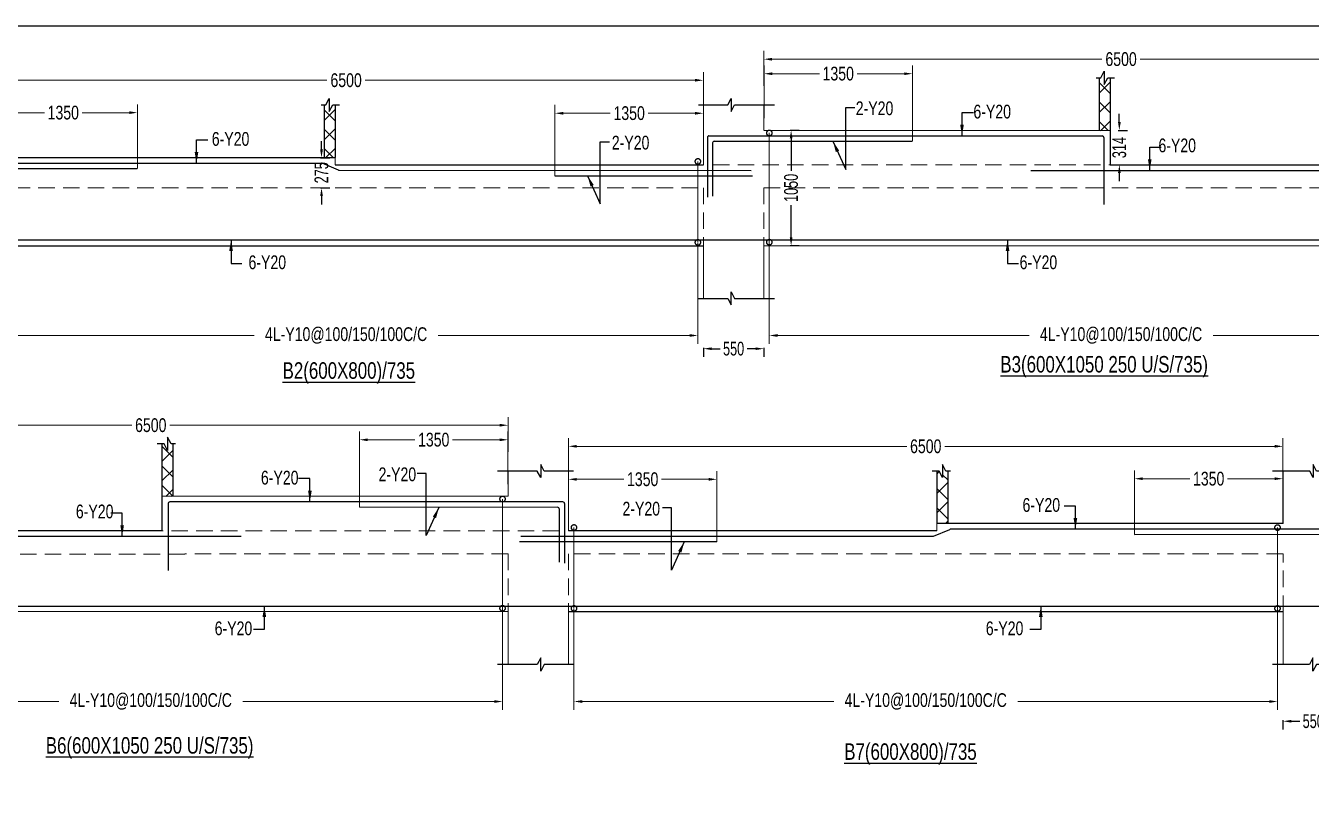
# Model space of a CAD drawing. Header units: millimetres. Extents: x -9667 to 132562, y -132456 to -91255.
# Drawn here: x -3102 to 8593, y -98290 to -91255 of the extents above; entities that cross this region are included whole.
import ezdxf

# ---------------------------------------------------------------- set-up
doc = ezdxf.new("R2010")
doc.units = ezdxf.units.MM
doc.header["$LTSCALE"] = 100
doc.header["$MEASUREMENT"] = 0
doc.linetypes.add('CONTINU', pattern=[0])
doc.linetypes.add('HIDDEN', pattern=[0.375, 0.25, -0.125])
doc.layers.get('Defpoints').update_dxf_attribs({"color": 1, "lineweight": 0})
for name, color, linetype in [('-S-ARROW', 253, 'Continuous'), ('-S-BMNO', 1, 'Continuous'), ('-S-MISC', 8, 'Continuous'), ('-STR-BEAM', 7, 'CONTINU'), ('-STR-REINF', 3, 'Continuous')]:
    doc.layers.add(name, color=color, linetype=linetype)
for name, color, linetype, lineweight in [('-S-STIRRUPS DIM', 6, 'Continuous', 9), ('-S-STIRUP', 11, 'Continuous', 9), ('-S-TEXT', 6, 'Continuous', 0), ('-STR-COLUMN', 5, 'HIDDEN', 13), ('S-COL HATCH', 9, 'Continuous', 0), ('SLAB LINE', 254, 'HIDDEN', 20)]:
    doc.layers.add(name, color=color, linetype=linetype, lineweight=lineweight)
doc.styles.add('BEAM-LS', font='romans.shx', dxfattribs={"width": 0.8})
doc.styles.add('SOBHA', font='swisscl.ttf', dxfattribs={"width": 0.9})
doc.styles.add('sobha.sed', font='swisscl.ttf')
doc.dimstyles.new('S-50', dxfattribs={"dimscale": 50, "dimtxt": 2.5, "dimasz": 2, "dimexe": 0.5, "dimexo": 0.25, "dimgap": 0.25, "dimtad": 0, "dimdec": 0, "dimrnd": 0.0005, "dimzin": 0, "dimdsep": 46, "dimtxsty": 'sobha.sed', "dimblk": 'OBLIQUE', "dimcen": 0.09, "dimclrd": 8, "dimclre": 8, "dimclrt": 6, "dimadec": 0, "dimazin": 0, "dimtfac": 1, "dimtdec": 0, "dimtofl": 0, "dimtmove": 2, "dimatfit": 3, "dimfxl": 0.18, "dimtolj": 1, "dimtzin": 0, "dimlwd": -1, "dimlwe": -1, "dimarcsym": 0})
doc.dimstyles.new('S-DIM50', dxfattribs={"dimscale": 50, "dimtxt": 2.5, "dimasz": 1.5, "dimexe": 1.5, "dimexo": 1, "dimgap": 0.5, "dimtad": 0, "dimdec": 0, "dimzin": 0, "dimdsep": 46, "dimtxsty": 'SOBHA', "dimcen": 0.09, "dimclrd": 256, "dimclre": 256, "dimclrt": 6, "dimadec": 5, "dimazin": 0, "dimtfac": 1, "dimtdec": 0, "dimtofl": 0, "dimtmove": 0, "dimatfit": 3, "dimfxl": 0.18, "dimtolj": 1, "dimtzin": 0, "dimlwd": -1, "dimlwe": -1, "dimarcsym": 0})
doc.dimstyles.new('STIRUP', dxfattribs={"dimscale": 50, "dimtxt": 2.5, "dimasz": 2.2, "dimexe": 0, "dimexo": 0, "dimgap": 0.5, "dimtad": 0, "dimdec": 0, "dimzin": 0, "dimdsep": 46, "dimtxsty": 'BEAM-LS', "dimblk": 'DOTSMALL', "dimcen": 0.09, "dimclrd": 256, "dimclre": 256, "dimclrt": 256, "dimadec": 5, "dimazin": 0, "dimtfac": 1, "dimtdec": 0, "dimtofl": 0, "dimtmove": 0, "dimatfit": 3, "dimldrblk": 'DOTSMALL', "dimfxl": 0, "dimfxlon": 1, "dimtolj": 1, "dimtzin": 0, "dimlwd": -1, "dimlwe": -1, "dimarcsym": 0})

# ---------------------------------------------------------------- blocks, each defined once
blk = doc.blocks.new('*D488')
at = {"layer": '-S-STIRRUPS DIM', "color": 251, "transparency": 16777216}
for p, q in [((3613, -91804), (3613, -91485)), ((3688, -91560), (6689, -91560)), ((10038, -91560), (7037, -91560)), ((10113, -91785), (10113, -91485))]:
    blk.add_line(p, q, dxfattribs=at)
for points in [[(3688, -91548), (3688, -91573), (3613, -91560)], [(10038, -91548), (10038, -91573), (10113, -91560)]]:
    blk.add_solid(points, dxfattribs=at)
at = {"layer": 'Defpoints', "color": 0, "transparency": 16777216}
for p in [(3613, -91560), (3613, -91804, 0), (10113, -91785, 0)]:
    blk.add_point(p, dxfattribs=at)
at = {"layer": '-S-STIRRUPS DIM', "color": 6, "transparency": 16777216, "insert": (6863, -91560), "char_height": 125, "attachment_point": 5, "style": 'sobha.sed'}
blk.add_mtext('\\A1;6500', dxfattribs=at)
blk = doc.blocks.new('*D489')
at = {"layer": '-S-STIRRUPS DIM', "color": 251, "transparency": 16777216}
for p, q in [((-3437, -91977), (-3437, -91677)), ((3063, -92456), (3063, -91677)), ((-3362, -91752), (-361, -91752)), ((2988, -91752), (-13, -91752))]:
    blk.add_line(p, q, dxfattribs=at)
for points in [[(-3362, -91739), (-3362, -91764), (-3437, -91752)], [(2988, -91739), (2988, -91764), (3063, -91752)]]:
    blk.add_solid(points, dxfattribs=at)
at = {"layer": 'Defpoints', "color": 0, "transparency": 16777216}
for p in [(-3437, -91752), (-3437, -91977, 0), (3063, -92456, 0)]:
    blk.add_point(p, dxfattribs=at)
at = {"layer": '-S-STIRRUPS DIM', "color": 6, "transparency": 16777216, "insert": (-187, -91752), "char_height": 125, "attachment_point": 5, "style": 'sobha.sed'}
blk.add_mtext('\\A1;6500', dxfattribs=at)
blk = doc.blocks.new('*D492')
at = {"layer": '-S-STIRRUPS DIM', "color": 251, "transparency": 16777216}
for p, q in [((-3387, -93214), (-3387, -94151)), ((3013, -93234), (3013, -94151)), ((-3312, -94076), (-1024, -94076)), ((2938, -94076), (650, -94076))]:
    blk.add_line(p, q, dxfattribs=at)
for points in [[(-3312, -94063), (-3312, -94088), (-3387, -94076)], [(2938, -94063), (2938, -94088), (3013, -94076)]]:
    blk.add_solid(points, dxfattribs=at)
at = {"layer": 'Defpoints', "color": 0, "transparency": 16777216}
for p in [(-3387, -93214, 0), (3013, -93234, 178587), (-3387, -94076)]:
    blk.add_point(p, dxfattribs=at)
at = {"layer": '-S-STIRRUPS DIM', "color": 6, "transparency": 16777216, "insert": (-187, -94076), "char_height": 125, "attachment_point": 5, "style": 'sobha.sed'}
blk.add_mtext('\\A1;4L-Y10@100/150/100C/C', dxfattribs=at)
blk = doc.blocks.new('*D493')
at = {"layer": '-S-STIRRUPS DIM', "color": 251, "transparency": 16777216}
for p, q in [((3663, -93214), (3663, -94151)), ((10063, -93234), (10063, -94151)), ((3738, -94076), (6026, -94076)), ((9988, -94076), (7700, -94076))]:
    blk.add_line(p, q, dxfattribs=at)
for points in [[(3738, -94063), (3738, -94088), (3663, -94076)], [(9988, -94063), (9988, -94088), (10063, -94076)]]:
    blk.add_solid(points, dxfattribs=at)
at = {"layer": 'Defpoints', "color": 0, "transparency": 16777216}
for p in [(3663, -93214, 0), (10063, -93234, 178587), (3663, -94076)]:
    blk.add_point(p, dxfattribs=at)
at = {"layer": '-S-STIRRUPS DIM', "color": 6, "transparency": 16777216, "insert": (6863, -94076), "char_height": 125, "attachment_point": 5, "style": 'sobha.sed'}
blk.add_mtext('\\A1;4L-Y10@100/150/100C/C', dxfattribs=at)
blk = doc.blocks.new('*D495')
at = {"layer": '-S-STIRRUPS DIM', "color": 251, "transparency": 16777216}
for p, q in [((-3435, -92456), (-3435, -91972)), ((-2085, -92556), (-2085, -91972)), ((-3360, -92047), (-2932, -92047)), ((-2160, -92047), (-2588, -92047))]:
    blk.add_line(p, q, dxfattribs=at)
for points in [[(-3360, -92034), (-3360, -92059), (-3435, -92047)], [(-2160, -92034), (-2160, -92059), (-2085, -92047)]]:
    blk.add_solid(points, dxfattribs=at)
at = {"layer": 'Defpoints', "color": 0, "transparency": 16777216}
for p in [(-3435, -92047), (-3435, -92456), (-2085, -92556, 0)]:
    blk.add_point(p, dxfattribs=at)
at = {"layer": '-S-STIRRUPS DIM', "color": 6, "transparency": 16777216, "insert": (-2760, -92047), "char_height": 125, "attachment_point": 5, "style": 'sobha.sed'}
blk.add_mtext('\\A1;1350', dxfattribs=at)
blk = doc.blocks.new('*D506')
at = {"layer": '-S-STIRRUPS DIM', "color": 251, "transparency": 16777216}
for p, q in [((1713, -92621), (1713, -91977)), ((3063, -92521), (3063, -91977)), ((1788, -92052), (2216, -92052)), ((2988, -92052), (2560, -92052))]:
    blk.add_line(p, q, dxfattribs=at)
for points in [[(1788, -92040), (1788, -92065), (1713, -92052)], [(2988, -92040), (2988, -92065), (3063, -92052)]]:
    blk.add_solid(points, dxfattribs=at)
at = {"layer": 'Defpoints', "color": 0, "transparency": 16777216}
for p in [(3063, -92052), (1713, -92621, 0), (3063, -92521)]:
    blk.add_point(p, dxfattribs=at)
at = {"layer": '-S-STIRRUPS DIM', "color": 6, "transparency": 16777216, "insert": (2388, -92052), "char_height": 125, "attachment_point": 5, "style": 'sobha.sed'}
blk.add_mtext('\\A1;1350', dxfattribs=at)
blk = doc.blocks.new('*D496')
at = {"layer": '-S-STIRRUPS DIM', "color": 251, "transparency": 16777216}
for p, q in [((3615, -92097), (3615, -91617)), ((4965, -92307), (4965, -91617)), ((3690, -91692), (4118, -91692)), ((4890, -91692), (4462, -91692))]:
    blk.add_line(p, q, dxfattribs=at)
for points in [[(3690, -91680), (3690, -91705), (3615, -91692)], [(4890, -91680), (4890, -91705), (4965, -91692)]]:
    blk.add_solid(points, dxfattribs=at)
at = {"layer": 'Defpoints', "color": 0, "transparency": 16777216}
for p in [(3615, -91692), (3615, -92097), (4965, -92307, 0)]:
    blk.add_point(p, dxfattribs=at)
at = {"layer": '-S-STIRRUPS DIM', "color": 6, "transparency": 16777216, "insert": (4290, -91692), "char_height": 125, "attachment_point": 5, "style": 'sobha.sed'}
blk.add_mtext('\\A1;1350', dxfattribs=at)
blk = doc.blocks.new('_DotSmall')
at = {"color": 0, "linetype": 'ByBlock', "const_width": 0.5}
blk.add_lwpolyline([(-0.0625, 0, 1), (0.0625, 0, 1)], format="xyb", close=True, dxfattribs=at)
blk = doc.blocks.new('*D500')
at = {"layer": '-S-STIRUP', "ltscale": 100, "transparency": 16777216}
blk.add_line((3663, -93226), (3663, -92232), dxfattribs=at)
at = {"layer": 'Defpoints', "color": 0, "linetype": 'CONTINU', "ltscale": 100, "transparency": 16777216}
for p in [(3663, -92232), (3663, -92232), (3663, -93226)]:
    blk.add_point(p, dxfattribs=at)
at = {"layer": '-S-STIRUP', "linetype": 'CONTINU', "ltscale": 100, "transparency": 16777216, "xscale": 100, "yscale": 100, "zscale": 100}
for p, rotation in [((3663, -92232), 90), ((3663, -93226), 270)]:
    blk.add_blockref('_DotSmall', p, dxfattribs=dict(at, rotation=rotation))
blk = doc.blocks.new('*D503')
at = {"layer": '-S-STIRUP', "ltscale": 100, "transparency": 16777216}
blk.add_line((3013, -93228), (3013, -92491), dxfattribs=at)
at = {"layer": 'Defpoints', "color": 0, "linetype": 'CONTINU', "ltscale": 100, "transparency": 16777216}
for p in [(3013, -92491), (3013, -92491), (3013, -93228)]:
    blk.add_point(p, dxfattribs=at)
at = {"layer": '-S-STIRUP', "linetype": 'CONTINU', "ltscale": 100, "transparency": 16777216, "xscale": 100, "yscale": 100, "zscale": 100}
for p, rotation in [((3013, -92491), 90), ((3013, -93228), 270)]:
    blk.add_blockref('_DotSmall', p, dxfattribs=dict(at, rotation=rotation))
blk = doc.blocks.new('_Oblique')
at = {"color": 0, "linetype": 'ByBlock', "lineweight": -2}
blk.add_line((-0.5, -0.5), (0.5, 0.5), dxfattribs=at)
blk = doc.blocks.new('*D521')
at = {"layer": '-S-STIRRUPS DIM', "color": 251, "transparency": 16777216}
for p, q in [((-5214, -95118), (-5214, -94818)), ((1286, -95136), (1286, -94818)), ((-5139, -94893), (-2137, -94893)), ((1211, -94893), (-1790, -94893))]:
    blk.add_line(p, q, dxfattribs=at)
for points in [[(-5139, -94880), (-5139, -94905), (-5214, -94893)], [(1211, -94880), (1211, -94905), (1286, -94893)]]:
    blk.add_solid(points, dxfattribs=at)
at = {"layer": 'Defpoints', "color": 0, "transparency": 16777216}
for p in [(1286, -94893), (-5214, -95118, 0), (1286, -95136, 0)]:
    blk.add_point(p, dxfattribs=at)
at = {"layer": '-S-STIRRUPS DIM', "color": 6, "transparency": 16777216, "insert": (-1964, -94893), "char_height": 125, "attachment_point": 5, "style": 'sobha.sed'}
blk.add_mtext('\\A1;6500', dxfattribs=at)
blk = doc.blocks.new('*D522')
at = {"layer": '-S-STIRRUPS DIM', "color": 251, "transparency": 16777216}
for p, q in [((1836, -95789), (1836, -95010)), ((8336, -95310), (8336, -95010)), ((1911, -95085), (4913, -95085)), ((8261, -95085), (5260, -95085))]:
    blk.add_line(p, q, dxfattribs=at)
for points in [[(1911, -95072), (1911, -95097), (1836, -95085)], [(8261, -95072), (8261, -95097), (8336, -95085)]]:
    blk.add_solid(points, dxfattribs=at)
at = {"layer": 'Defpoints', "color": 0, "transparency": 16777216}
for p in [(8336, -95085), (8336, -95310, 0), (1836, -95789, 0)]:
    blk.add_point(p, dxfattribs=at)
at = {"layer": '-S-STIRRUPS DIM', "color": 6, "transparency": 16777216, "insert": (5086, -95085), "char_height": 125, "attachment_point": 5, "style": 'sobha.sed'}
blk.add_mtext('\\A1;6500', dxfattribs=at)
blk = doc.blocks.new('*D525')
at = {"layer": '-S-STIRRUPS DIM', "color": 251, "transparency": 16777216}
for p, q in [((1886, -96567), (1886, -97483)), ((8286, -96547), (8286, -97483)), ((1961, -97408), (4249, -97408)), ((8211, -97408), (5923, -97408))]:
    blk.add_line(p, q, dxfattribs=at)
for points in [[(1961, -97396), (1961, -97421), (1886, -97408)], [(8211, -97396), (8211, -97421), (8286, -97408)]]:
    blk.add_solid(points, dxfattribs=at)
at = {"layer": 'Defpoints', "color": 0, "transparency": 16777216}
for p in [(1886, -96567, 178587), (8286, -96547, 0), (8286, -97408)]:
    blk.add_point(p, dxfattribs=at)
at = {"layer": '-S-STIRRUPS DIM', "color": 6, "transparency": 16777216, "insert": (5086, -97408), "char_height": 125, "attachment_point": 5, "style": 'sobha.sed'}
blk.add_mtext('\\A1;4L-Y10@100/150/100C/C', dxfattribs=at)
blk = doc.blocks.new('*D526')
at = {"layer": '-S-STIRRUPS DIM', "color": 251, "transparency": 16777216}
for p, q in [((-5164, -96567), (-5164, -97483)), ((1236, -96547), (1236, -97483)), ((-5089, -97408), (-2801, -97408)), ((1161, -97408), (-1127, -97408))]:
    blk.add_line(p, q, dxfattribs=at)
for points in [[(-5089, -97396), (-5089, -97421), (-5164, -97408)], [(1161, -97396), (1161, -97421), (1236, -97408)]]:
    blk.add_solid(points, dxfattribs=at)
at = {"layer": 'Defpoints', "color": 0, "transparency": 16777216}
for p in [(-5164, -96567, 178587), (1236, -96547, 0), (1236, -97408)]:
    blk.add_point(p, dxfattribs=at)
at = {"layer": '-S-STIRRUPS DIM', "color": 6, "transparency": 16777216, "insert": (-1964, -97408), "char_height": 125, "attachment_point": 5, "style": 'sobha.sed'}
blk.add_mtext('\\A1;4L-Y10@100/150/100C/C', dxfattribs=at)
blk = doc.blocks.new('*D528')
at = {"layer": '-S-STIRRUPS DIM', "color": 251, "transparency": 16777216}
for p, q in [((6985, -95889), (6985, -95305)), ((8335, -95789), (8335, -95305)), ((7060, -95380), (7488, -95380)), ((8260, -95380), (7832, -95380))]:
    blk.add_line(p, q, dxfattribs=at)
for points in [[(7060, -95367), (7060, -95392), (6985, -95380)], [(8260, -95367), (8260, -95392), (8335, -95380)]]:
    blk.add_solid(points, dxfattribs=at)
at = {"layer": 'Defpoints', "color": 0, "transparency": 16777216}
for p in [(8335, -95380), (6985, -95889, 0), (8335, -95789)]:
    blk.add_point(p, dxfattribs=at)
at = {"layer": '-S-STIRRUPS DIM', "color": 6, "transparency": 16777216, "insert": (7660, -95380), "char_height": 125, "attachment_point": 5, "style": 'sobha.sed'}
blk.add_mtext('\\A1;1350', dxfattribs=at)
blk = doc.blocks.new('*D533')
at = {"layer": '-S-STIRRUPS DIM', "color": 251, "transparency": 16777216}
for p, q in [((1836, -95854), (1836, -95310)), ((3186, -95954), (3186, -95310)), ((1911, -95385), (2339, -95385)), ((3111, -95385), (2683, -95385))]:
    blk.add_line(p, q, dxfattribs=at)
for points in [[(1911, -95373), (1911, -95398), (1836, -95385)], [(3111, -95373), (3111, -95398), (3186, -95385)]]:
    blk.add_solid(points, dxfattribs=at)
at = {"layer": 'Defpoints', "color": 0, "transparency": 16777216}
for p in [(1836, -95385), (1836, -95854), (3186, -95954, 0)]:
    blk.add_point(p, dxfattribs=at)
at = {"layer": '-S-STIRRUPS DIM', "color": 6, "transparency": 16777216, "insert": (2511, -95385), "char_height": 125, "attachment_point": 5, "style": 'sobha.sed'}
blk.add_mtext('\\A1;1350', dxfattribs=at)
blk = doc.blocks.new('*D529')
at = {"layer": '-S-STIRRUPS DIM', "color": 251, "transparency": 16777216}
for p, q in [((-65, -95640), (-65, -94950)), ((1285, -95430), (1285, -94950)), ((10, -95025), (438, -95025)), ((1210, -95025), (782, -95025))]:
    blk.add_line(p, q, dxfattribs=at)
for points in [[(10, -95013), (10, -95038), (-65, -95025)], [(1210, -95013), (1210, -95038), (1285, -95025)]]:
    blk.add_solid(points, dxfattribs=at)
at = {"layer": 'Defpoints', "color": 0, "transparency": 16777216}
for p in [(1285, -95025), (1285, -95430), (-65, -95640, 0)]:
    blk.add_point(p, dxfattribs=at)
at = {"layer": '-S-STIRRUPS DIM', "color": 6, "transparency": 16777216, "insert": (610, -95025), "char_height": 125, "attachment_point": 5, "style": 'sobha.sed'}
blk.add_mtext('\\A1;1350', dxfattribs=at)
blk = doc.blocks.new('*D514')
at = {"layer": '-S-STIRUP', "ltscale": 100, "transparency": 16777216}
blk.add_line((8286, -96561), (8286, -95825), dxfattribs=at)
at = {"layer": 'Defpoints', "color": 0, "linetype": 'CONTINU', "ltscale": 100, "transparency": 16777216}
for p in [(8286, -95825), (8286, -95825), (8286, -96561)]:
    blk.add_point(p, dxfattribs=at)
at = {"layer": '-S-STIRUP', "linetype": 'CONTINU', "ltscale": 100, "transparency": 16777216, "xscale": 100, "yscale": 100, "zscale": 100}
for p, rotation in [((8286, -95825), 90), ((8286, -96561), 270)]:
    blk.add_blockref('_DotSmall', p, dxfattribs=dict(at, rotation=rotation))
blk = doc.blocks.new('*D515')
at = {"layer": '-S-STIRUP', "ltscale": 100, "transparency": 16777216}
blk.add_line((1236, -96559), (1236, -95565), dxfattribs=at)
at = {"layer": 'Defpoints', "color": 0, "linetype": 'CONTINU', "ltscale": 100, "transparency": 16777216}
for p in [(1236, -95565), (1236, -95565), (1236, -96559)]:
    blk.add_point(p, dxfattribs=at)
at = {"layer": '-S-STIRUP', "linetype": 'CONTINU', "ltscale": 100, "transparency": 16777216, "xscale": 100, "yscale": 100, "zscale": 100}
for p, rotation in [((1236, -95565), 90), ((1236, -96559), 270)]:
    blk.add_blockref('_DotSmall', p, dxfattribs=dict(at, rotation=rotation))
blk = doc.blocks.new('*D518')
at = {"layer": '-S-STIRUP', "ltscale": 100, "transparency": 16777216}
blk.add_line((1886, -96561), (1886, -95824), dxfattribs=at)
at = {"layer": 'Defpoints', "color": 0, "linetype": 'CONTINU', "ltscale": 100, "transparency": 16777216}
for p in [(1886, -95824), (1886, -95824), (1886, -96561)]:
    blk.add_point(p, dxfattribs=at)
at = {"layer": '-S-STIRUP', "linetype": 'CONTINU', "ltscale": 100, "transparency": 16777216, "xscale": 100, "yscale": 100, "zscale": 100}
for p, rotation in [((1886, -95824), 90), ((1886, -96561), 270)]:
    blk.add_blockref('_DotSmall', p, dxfattribs=dict(at, rotation=rotation))
blk = doc.blocks.new('*D775')
at = {"transparency": 16777216}
for p, q in [((3063, -94187), (3063, -94271)), ((3138, -94196), (3215, -94196)), ((3538, -94196), (3461, -94196)), ((3613, -94187), (3613, -94271))]:
    blk.add_line(p, q, dxfattribs=at)
for points in [[(3138, -94184), (3138, -94208), (3063, -94196)], [(3538, -94184), (3538, -94208), (3613, -94196)]]:
    blk.add_solid(points, dxfattribs=at)
at = {"layer": 'Defpoints', "color": 0, "transparency": 16777216}
for p in [(3063, -93738), (3613, -93738), (3613, -94196)]:
    blk.add_point(p, dxfattribs=at)
at = {"color": 6, "transparency": 16777216, "insert": (3338, -94196), "char_height": 125, "attachment_point": 5, "style": 'SOBHA'}
blk.add_mtext('\\A1;550', dxfattribs=at)
blk = doc.blocks.new('*D776')
at = {"transparency": 16777216}
for p, q in [((3852, -92207), (3936, -92207)), ((3861, -92282), (3861, -92575)), ((3861, -93182), (3861, -92889)), ((3852, -93257), (3936, -93257))]:
    blk.add_line(p, q, dxfattribs=at)
for points in [[(3849, -92282), (3874, -92282), (3861, -92207)], [(3849, -93182), (3874, -93182), (3861, -93257)]]:
    blk.add_solid(points, dxfattribs=at)
at = {"layer": 'Defpoints', "color": 0, "transparency": 16777216}
for p in [(3613, -92207), (3613, -93257), (3861, -93257)]:
    blk.add_point(p, dxfattribs=at)
at = {"color": 6, "transparency": 16777216, "insert": (3861, -92732), "char_height": 125, "attachment_point": 5, "rotation": 90, "style": 'SOBHA'}
blk.add_mtext('\\A1;1050', dxfattribs=at)
blk = doc.blocks.new('*D778')
at = {"transparency": 16777216}
for p, q in [((6847, -92133), (6847, -92058)), ((6838, -92208), (6922, -92208)), ((6838, -92522), (6922, -92522)), ((6847, -92597), (6847, -92672))]:
    blk.add_line(p, q, dxfattribs=at)
for points in [[(6835, -92133), (6860, -92133), (6847, -92208)], [(6835, -92597), (6860, -92597), (6847, -92522)]]:
    blk.add_solid(points, dxfattribs=at)
at = {"layer": 'Defpoints', "color": 0, "transparency": 16777216}
for p in [(6763, -92208), (6847, -92208), (6763, -92522)]:
    blk.add_point(p, dxfattribs=at)
at = {"color": 6, "transparency": 16777216, "insert": (6847, -92365), "char_height": 125, "attachment_point": 5, "rotation": 90, "style": 'SOBHA'}
blk.add_mtext('\\A1;314', dxfattribs=at)
blk = doc.blocks.new('*D780')
at = {"transparency": 16777216}
for p, q in [((-411, -92382), (-411, -92307)), ((-420, -92457), (-336, -92457)), ((-420, -92732), (-336, -92732)), ((-411, -92807), (-411, -92882))]:
    blk.add_line(p, q, dxfattribs=at)
for points in [[(-423, -92382), (-398, -92382), (-411, -92457)], [(-423, -92807), (-398, -92807), (-411, -92732)]]:
    blk.add_solid(points, dxfattribs=at)
at = {"layer": 'Defpoints', "color": 0, "transparency": 16777216}
for p in [(-3987, -92457), (-411, -92457), (-3987, -92732)]:
    blk.add_point(p, dxfattribs=at)
at = {"color": 6, "transparency": 16777216, "insert": (-411, -92594), "char_height": 125, "attachment_point": 5, "rotation": 90, "style": 'SOBHA'}
blk.add_mtext('\\A1;275', dxfattribs=at)
blk = doc.blocks.new('*D786')
at = {"transparency": 16777216}
for p, q in [((8336, -97579), (8336, -97663)), ((8411, -97588), (8488, -97588)), ((8811, -97588), (8735, -97588)), ((8886, -97579), (8886, -97663))]:
    blk.add_line(p, q, dxfattribs=at)
for points in [[(8411, -97576), (8411, -97600), (8336, -97588)], [(8811, -97576), (8811, -97600), (8886, -97588)]]:
    blk.add_solid(points, dxfattribs=at)
at = {"layer": 'Defpoints', "color": 0, "transparency": 16777216}
for p in [(8336, -97071), (8886, -97071), (8886, -97588)]:
    blk.add_point(p, dxfattribs=at)
at = {"color": 6, "transparency": 16777216, "insert": (8611, -97588), "char_height": 125, "attachment_point": 5, "style": 'SOBHA'}
blk.add_mtext('\\A1;550', dxfattribs=at)

msp = doc.modelspace()

# ---------------------------------------------------------------- hatches: boundary and pattern name
at = {"layer": 'S-COL HATCH'}
h = msp.add_hatch(dxfattribs=at)
h.set_pattern_fill('ANSI37', color=252, scale=1000)
h.set_pattern_definition([(45, (289466.01, 47036.67), (-88.38835, 88.38835), []), (135, (289466.01, 47036.67), (-88.38835, -88.38835), [])])
h.paths.add_polyline_path([(6763, -91728.8), (6741.9, -91728.8), (6710, -91789), (6710, -91668.9), (6679.1, -91728.5), (6663, -91728.5), (6663, -92208), (6763, -92208)])
h = msp.add_hatch(dxfattribs=at)
h.set_pattern_fill('ANSI37', color=252, scale=1000)
h.set_pattern_definition([(45, (282416.02, 46788.47), (-88.38835, 88.38835), []), (135, (282416.02, 46788.47), (-88.38835, -88.38835), [])])
h.paths.add_polyline_path([(-287, -91977), (-308.1, -91977), (-340, -92037.2), (-340, -91917.1), (-370.9, -91976.7), (-387, -91976.7), (-387, -92456.2), (-287, -92456.2)])
h = msp.add_hatch(dxfattribs=at)
h.set_pattern_fill('ANSI37', color=252, scale=1000)
h.set_pattern_definition([(45, (261691.35, 43703.85), (-88.38835, 88.38835), []), (135, (261691.35, 43703.85), (-88.38835, -88.38835), [])])
h.paths.add_polyline_path([(-1863.7, -95061.6), (-1842.6, -95061.6), (-1810.7, -95121.8), (-1810.7, -95001.7), (-1779.8, -95061.3), (-1763.7, -95061.3), (-1763.7, -95540.8), (-1863.7, -95540.8)])
h = msp.add_hatch(dxfattribs=at)
h.set_pattern_fill('ANSI37', color=252, scale=1000)
h.set_pattern_definition([(45, (254641.35, 43455.65), (-88.38835, 88.38835), []), (135, (254641.35, 43455.65), (-88.38835, -88.38835), [])])
h.paths.add_polyline_path([(5186.3, -95309.8), (5207.4, -95309.8), (5239.3, -95370), (5239.3, -95249.9), (5270.2, -95309.5), (5286.3, -95309.5), (5286.3, -95789), (5186.3, -95789)])

# ---------------------------------------------------------------- linework, layer by layer
at = {"layer": '-S-ARROW'}
msp.add_lwpolyline([(-9667.5, -91255), (25043.3, -91255), (25043.3, -118687.9), (-9667.5, -118687.9)], close=True, dxfattribs=at)
at = {"layer": '-S-MISC', "linetype": 'ByBlock', "ltscale": 1000}
for points in [[(6637.2, -91728.5), (6679.1, -91728.5), (6710, -91668.9), (6710, -91789), (6741.9, -91728.8), (6804.2, -91728.8)], [(-412.8, -91976.7), (-370.9, -91976.7), (-340, -91917.1), (-340, -92037.2), (-308.1, -91977), (-245.8, -91977)], [(-1737.8, -95061.3), (-1779.8, -95061.3), (-1810.7, -95001.7), (-1810.7, -95121.8), (-1842.6, -95061.6), (-1904.8, -95061.6)], [(5312.2, -95309.5), (5270.2, -95309.5), (5239.3, -95249.9), (5239.3, -95370), (5207.4, -95309.8), (5145.2, -95309.8)], [(8931.2, -95309.5), (8641.4, -95309.5), (8610.5, -95249.9), (8610.5, -95370), (8578.6, -95309.8), (8240.5, -95309.8)], [(8931.2, -97071), (8639.4, -97071), (8608.5, -97130.6), (8608.5, -97010.4), (8576.6, -97070.7), (8240.5, -97070.7)]]:
    msp.add_lwpolyline(points, dxfattribs=at)
at = {"layer": '-S-MISC', "linetype": 'ByBlock', "ltscale": 1000, "elevation": 0}
for points in [[(3018.2, -91976.7), (3285, -91976.7), (3315.8, -91917), (3315.8, -92037.2), (3347.7, -91977), (3708.8, -91977)], [(3018.2, -93738.1), (3285, -93738.1), (3315.8, -93797.8), (3315.8, -93677.6), (3347.7, -93737.9), (3708.8, -93737.9)], [(1881.2, -95309.5), (1614.4, -95309.5), (1583.5, -95249.9), (1583.5, -95370), (1551.6, -95309.8), (1190.5, -95309.8)], [(1881.2, -97071), (1614.4, -97071), (1583.5, -97130.6), (1583.5, -97010.4), (1551.6, -97070.7), (1190.5, -97070.7)]]:
    msp.add_lwpolyline(points, dxfattribs=at)
at = {"layer": '-STR-BEAM'}
for p, q in [((3613.1, -92207.2), (6678.7, -92208)), ((3613.3, -92207.2), (6763, -92208)), ((6763, -92208), (6763, -92521.9)), ((-3437, -92456.1), (-287, -92456.1)), ((-287, -92521.1), (3063, -92521.1)), ((6763, -92521.9), (10113, -92522.8)), ((-3437, -93258.8), (3063, -93258.8)), ((3613, -93257.2), (10113, -93258.8)), ((1286.1, -95540), (-1863.7, -95540.8)), ((-1863.7, -95540.8), (-1863.7, -95854.7)), ((1286.3, -95540), (-1779.3, -95540.8)), ((-1863.7, -95854.7), (-5213.6, -95855.6)), ((5186.3, -95853.9), (1836.3, -95853.9)), ((8336.3, -95788.9), (5186.3, -95788.9)), ((1286.3, -96590), (-5213.7, -96591.6)), ((8336.3, -96591.6), (1836.3, -96591.6))]:
    msp.add_line(p, q, dxfattribs=at)
at = {"layer": '-STR-COLUMN', "linetype": 'Continuous', "ltscale": 10}
for p, q in [((3063, -91977), (3063, -92456.1)), ((3613.3, -92207.2), (3613.3, -91977)), ((3063, -93737.9), (3063, -93258.8)), ((3613, -93737.9), (3613, -93258.8)), ((1286.1, -95540), (1286.1, -95309.8)), ((1836.3, -95309.8), (1836.3, -95788.9)), ((8336.3, -95309.8), (8336.3, -95788.9)), ((1286.3, -97070.7), (1286.3, -96591.6)), ((1836.3, -97070.7), (1836.3, -96591.6)), ((8336.3, -97070.7), (8336.3, -96591.6))]:
    msp.add_line(p, q, dxfattribs=at)
at = {"layer": '-STR-REINF'}
for p, q in [((3099.2, -92273.2, 0), (3099.2, -92816.2, 0)), ((6706.1, -92273.5, 0), (6706.1, -92883.2, 0)), ((3147.1, -92322.5, 0), (3147.1, -92806.2, 0)), ((-256.6, -92570.5, 0), (-405.1, -92507.9, 0)), ((-1806.8, -95606.3, 0), (-1806.8, -96216, 0)), ((1752.3, -95655.3, 0), (1752.3, -96139, 0)), ((1800.2, -95606, 0), (1800.2, -96149, 0)), ((5156, -95903.4, 0), (5304.5, -95840.7, 0))]:
    msp.add_line(p, q, dxfattribs=at)
at = {"layer": '-STR-REINF', "ltscale": 10}
for p, q in [((3114.2, -92258.2, 0), (6691.1, -92258.5, 0)), ((3162.1, -92307.5, 0), (4963.1, -92307.6, 0)), ((-9272, -92505.8, 0), (-411, -92506.7, 0)), ((-5337, -92556.2, 0), (-2087, -92556.5, 0)), ((-250.8, -92571.7, 0), (3498.1, -92572, 0)), ((1713, -92621.2, 0), (3509.9, -92621.3, 0)), ((6041.8, -92572.4, 0), (10159.1, -92572.8, 0)), ((3456.2, -93207.1, 0), (-9222, -93205.8, 0)), ((13998, -93208.1), (3456.2, -93207.1, 0)), ((1785.2, -95591, 0), (-1791.8, -95591.3, 0)), ((1737.2, -95640.3, 0), (-63.7, -95640.5, 0)), ((14171.3, -95838.6, 0), (5310.3, -95839.5, 0)), ((10236.3, -95889, 0), (6986.3, -95889.3, 0)), ((-1142.5, -95905.2, 0), (-5259.8, -95905.6, 0)), ((3186.3, -95954, 0), (1389.5, -95954.2, 0)), ((5150.1, -95904.5, 0), (1401.2, -95904.9, 0)), ((-9098.7, -96541), (1443.2, -96539.9, 0)), ((1443.2, -96539.9, 0), (14121.3, -96538.6, 0))]:
    msp.add_line(p, q, dxfattribs=at)
for centre, start, end in [((3114.2, -92273.2, 0), 89.99437, 180), ((1785.2, -95606, 0), 0, 90.00563)]:
    msp.add_arc(centre, 15, start, end, dxfattribs=at)
at = {"layer": '-STR-REINF'}
for centre, start, end in [((6691.1, -92273.5, 0), 0, 89.99421), ((3162.1, -92322.5, 0), 89.99456, 180), ((-1791.8, -95606.3, 0), 90.00579, 180), ((1737.3, -95655.3, 0), 0, 90.00544)]:
    msp.add_arc(centre, 15, start, end, dxfattribs=at)
at = {"layer": '-STR-REINF', "ltscale": 10, "extrusion": (2.95954e-11, -1.53073e-09, 1)}
msp.add_arc((-411, -92521.7, 0), 15, 67.12133, 89.9943, dxfattribs=at)
at = {"layer": '-STR-REINF', "extrusion": (2.07233e-09, 4.98396e-09, 1)}
msp.add_arc((-250.8, -92556.7, 0), 15, 247.12133, 269.9943, dxfattribs=at)
at = {"layer": '-STR-REINF', "ltscale": 10, "extrusion": (-2.95954e-11, -1.53073e-09, 1)}
msp.add_arc((5310.3, -95854.5, 0), 15, 90.0057, 112.87867, dxfattribs=at)
at = {"layer": '-STR-REINF', "extrusion": (-2.07233e-09, 4.98396e-09, 1)}
msp.add_arc((5150.1, -95889.5, 0), 15, 270.0057, 292.87867, dxfattribs=at)
at = {"color": 5}
for p, q in [((6663, -91728.5), (6663, -92208)), ((6763, -91728.8), (6763, -92208)), ((-387, -91976.7), (-387, -92456.2)), ((-287, -91977), (-287, -92456.2)), ((-1863.7, -95061.6), (-1863.7, -95540.8)), ((-1763.7, -95061.3), (-1763.7, -95540.8)), ((5186.3, -95309.8), (5186.3, -95789)), ((5286.3, -95309.5), (5286.3, -95789))]:
    msp.add_line(p, q, dxfattribs=at)
at = {"layer": 'SLAB LINE', "color": 8, "linetype": 'HIDDEN', "ltscale": 6}
for p, q in [((-287, -92456.1), (-287, -92521.1)), ((3063, -92521.1), (3063, -92456.1)), ((3150.2, -92520.9), (6763, -92521.9)), ((-3437, -92731.1), (3063, -92731.1)), ((3063, -92731.1), (3063, -93258.8)), ((3612.9, -92731), (6553, -92731.9)), ((3613.2, -92731), (3613, -93257.2)), ((6553, -92732.8), (10112.9, -92732.8)), ((1749.1, -95853.8), (-1863.7, -95854.7)), ((1836.3, -95853.9), (1836.3, -95788.9)), ((5186.3, -95788.9), (5186.3, -95853.9)), ((-1653.7, -96065.6), (-5213.6, -96065.6)), ((1286.4, -96063.9), (-1653.7, -96064.7)), ((1286.1, -96063.9), (1286.3, -96590)), ((8336.3, -96063.9), (1836.3, -96063.9)), ((1836.3, -96063.9), (1836.3, -96591.6)), ((8336.3, -96591.6), (8336.3, -96063.9))]:
    msp.add_line(p, q, dxfattribs=at)

# ---------------------------------------------------------------- texts
at = {"layer": '-S-BMNO', "color": 4, "linetype": 'Continuous', "style": 'sobha.sed'}
for s, p in [('%%UB3(600X1050 250 U/S/735)', (5764.6, -94412.8, 0)), ('%%UB2(600X800)/735', (-764.9, -94469.5, 0)), ('%%UB6(600X1050 250 U/S/735)', (-2919.1, -97882.6, 0)), ('%%UB7(600X800)/735', (4344.4, -97939.3, 0))]:
    msp.add_text(s, height=150, dxfattribs=at).set_placement(p)
at = {"layer": '-S-TEXT', "color": 6, "char_height": 125, "style": 'sobha.sed'}
for s, insert, attachment_point in [('\\A1;2-Y20', (4791.1, -92071.2), 9), ('\\A1;6-Y20', (5519.6, -91974.7, 0), 1), ('\\A1;6-Y20', (-1408.9, -92223.5, 0), 1), ('\\A1;2-Y20', (2572.1, -92384.2), 9), ('\\A1;6-Y20', (7202.8, -92282.7, 0), 1), ('\\A1;6-Y20', (-1074.9, -93346.6, 0), 1), ('\\A1;6-Y20', (5940.1, -93346.6, 0), 1), ('\\A1;6-Y20', (-620.2, -95307.5, 0), 3), ('\\A1;2-Y20', (108.2, -95404), 7), ('\\A1;6-Y20', (-2303.5, -95615.5, 0), 3), ('\\A1;2-Y20', (2327.2, -95717), 7), ('\\A1;6-Y20', (6308.2, -95556.4, 0), 3), ('\\A1;6-Y20', (-1040.8, -96679.4, 0), 3), ('\\A1;6-Y20', (5974.2, -96679.4, 0), 3)]:
    msp.add_mtext(s, dxfattribs=dict(at, insert=insert, attachment_point=attachment_point))

# ---------------------------------------------------------------- dimensions: what is measured, and where the dimension line sits
at = {"layer": '-S-STIRRUPS DIM'}
for base, p1, p2, picture, middle in [((3613.1, -91560.1, 0), (10113.1, -91785.1), (3613.1, -91803.6), '*D488', (6863.1, -91560.1, 0)), ((-3437, -91752, 0), (3063, -92456.1), (-3437, -91977), '*D489', (-187, -91752, 0)), ((3614.7, -91692.2), (4964.7, -92307.3, 0), (3614.7, -92097.2), '*D496', (4289.7, -91692.2)), ((-3435.3, -92047), (-2085.3, -92556.2, 0), (-3435.3, -92456.1), '*D495', (-2760.3, -92047)), ((1836.3, -95385), (3186.3, -95954, 0), (1836.3, -95853.9), '*D533', (2511.3, -95385))]:
    dim = msp.add_linear_dim(base=base, p1=p1, p2=p2, angle=180, dimstyle='S-DIM50', override={"dimscale": 1, "dimtxt": 125, "dimasz": 75, "dimexe": 75, "dimexo": 0, "dimgap": 25, "dimrnd": 5, "dimtxsty": 'sobha.sed', "dimsah": 1, "dimcen": 4.5, "dimclrd": 251, "dimclre": 251, "dimfxl": 75}, dxfattribs=at)
    dim.commit()
    dim.dimension.update_dxf_attribs({"geometry": picture, "text_midpoint": middle})
for base, p1, p2, picture, middle in [((3063, -92052.2), (1713, -92621.2, 0), (3063, -92521.1), '*D506', (2388, -92052.2)), ((1286.3, -94892.9, 0), (-5213.7, -95117.9), (1286.3, -95136.5), '*D521', (-1963.7, -94892.9, 0)), ((1284.6, -95025), (-65.4, -95640.1, 0), (1284.6, -95430), '*D529', (609.6, -95025)), ((8336.3, -95084.8, 0), (1836.3, -95788.9), (8336.3, -95309.8), '*D522', (5086.3, -95084.8, 0)), ((8334.7, -95379.8), (6984.7, -95889, 0), (8334.7, -95788.9), '*D528', (7659.7, -95379.8))]:
    dim = msp.add_linear_dim(base=base, p1=p1, p2=p2, dimstyle='S-DIM50', override={"dimscale": 1, "dimtxt": 125, "dimasz": 75, "dimexe": 75, "dimexo": 0, "dimgap": 25, "dimrnd": 5, "dimtxsty": 'sobha.sed', "dimsah": 1, "dimcen": 4.5, "dimclrd": 251, "dimclre": 251, "dimfxl": 75}, dxfattribs=at)
    dim.commit()
    dim.dimension.update_dxf_attribs({"geometry": picture, "text_midpoint": middle})
for base, p1, p2, picture, middle in [((-3387, -94075.5, 0), (3013.2, -93234.1, 178586.6), (-3387, -93214.1), '*D492', (-186.9, -94075.5, 0)), ((3663, -94075.5, 0), (10063.2, -93234.1, 178586.6), (3663, -93214.1), '*D493', (6863.1, -94075.5, 0))]:
    dim = msp.add_linear_dim(base=base, p1=p1, p2=p2, angle=180, text='4L-Y10@100/150/100C/C', dimstyle='S-DIM50', override={"dimscale": 1, "dimtxt": 125, "dimasz": 75, "dimexe": 75, "dimexo": 0, "dimgap": 25, "dimtxsty": 'sobha.sed', "dimsah": 1, "dimcen": 4.5, "dimclrd": 251, "dimclre": 251, "dimfxl": 75}, dxfattribs=at)
    dim.commit()
    dim.dimension.update_dxf_attribs({"geometry": picture, "text_midpoint": middle})
for base, p1, p2, picture, middle in [((1236.3, -97408.3, 0), (-5163.8, -96566.9, 178586.6), (1236.3, -96546.9), '*D526', (-1963.7, -97408.3, 0)), ((8286.3, -97408.3, 0), (1886.2, -96566.9, 178586.6), (8286.3, -96546.9), '*D525', (5086.3, -97408.3, 0))]:
    dim = msp.add_linear_dim(base=base, p1=p1, p2=p2, text='4L-Y10@100/150/100C/C', dimstyle='S-DIM50', override={"dimscale": 1, "dimtxt": 125, "dimasz": 75, "dimexe": 75, "dimexo": 0, "dimgap": 25, "dimtxsty": 'sobha.sed', "dimsah": 1, "dimcen": 4.5, "dimclrd": 251, "dimclre": 251, "dimfxl": 75}, dxfattribs=at)
    dim.commit()
    dim.dimension.update_dxf_attribs({"geometry": picture, "text_midpoint": middle})
at = {"layer": '-S-STIRUP', "linetype": 'CONTINU', "ltscale": 100}
for base, p1, p2, picture, middle in [((3663, -92232.1), (3663, -93225.8), (3663, -92232.1), '*D500', (3663, -92728.9)), ((3013.2, -92491.1, 178586.6), (3013.2, -93227.9, 178586.6), (3013.2, -92491.1, 178586.6), '*D503', (3013.2, -92859.5, 178586.6)), ((1236.3, -95564.9), (1236.3, -96558.6), (1236.3, -95564.9), '*D515', (1236.3, -96061.7)), ((1886.2, -95824, 178586.6), (1886.2, -96560.7, 178586.6), (1886.2, -95824, 178586.6), '*D518', (1886.2, -96192.3, 178586.6)), ((8286.3, -95824.6), (8286.3, -96561.3), (8286.3, -95824.6), '*D514', (8286.3, -96193))]:
    dim = msp.add_linear_dim(base=base, p1=p1, p2=p2, angle=90, text=' ', dimstyle='STIRUP', override={"dimasz": 2}, dxfattribs=at)
    dim.commit()
    dim.dimension.update_dxf_attribs({"geometry": picture, "text_midpoint": middle})
at = {"color": 1}
for base, p1, p2, picture, middle in [((6847, -92208), (6763, -92521.9), (6763, -92208), '*D778', (6847, -92365)), ((3861, -93257.2), (3613.1, -92207.2), (3613, -93257.2), '*D776', (3861, -92732.2)), ((-411, -92456.5), (-3987, -92731.5), (-3987, -92456.5), '*D780', (-411, -92594))]:
    dim = msp.add_linear_dim(base=base, p1=p1, p2=p2, angle=90, dimstyle='S-DIM50', override={"dimfxlon": 1, "dimarcsym": 2}, dxfattribs=at)
    dim.commit()
    dim.dimension.update_dxf_attribs({"geometry": picture, "text_midpoint": middle})
for base, p1, p2, picture, middle in [((3613, -94196), (3063, -93737.9), (3613, -93737.9), '*D775', (3338, -94196)), ((8886.3, -97588), (8336.3, -97070.7), (8886.3, -97070.7), '*D786', (8611.3, -97588))]:
    dim = msp.add_linear_dim(base=base, p1=p1, p2=p2, dimstyle='S-DIM50', override={"dimfxlon": 1, "dimarcsym": 2}, dxfattribs=at)
    dim.commit()
    dim.dimension.update_dxf_attribs({"geometry": picture, "text_midpoint": middle})

# ---------------------------------------------------------------- leaders
at = {"layer": '-S-MISC'}
for points in [[(4242.1, -92307.6, 0), (4357.6, -92564.6, 0), (4357.6, -91999.7, 0), (4441, -91999.7, 0)], [(5415.9, -92257.1, 0), (5415.9, -92046.5, 0), (5519.3, -92046.5, 0)], [(-1548.2, -92505.9, 0), (-1548.2, -92295.4, 0), (-1444.8, -92295.4, 0)], [(2010.1, -92621.2, 0), (2125.6, -92878.2, 0), (2125.6, -92313.3, 0), (2209, -92313.3, 0)], [(7123.9, -92571.2, 0), (7123.9, -92360.6, 0), (7227.3, -92360.6, 0)], [(-1233.7, -93205.9, 0), (-1233.7, -93420.9, 0), (-1134.6, -93420.9, 0)], [(5830.3, -93205.9, 0), (5830.3, -93420.9, 0), (5929.4, -93420.9, 0)], [(-516.5, -95589.9, 0), (-516.5, -95379.3, 0), (-620, -95379.3, 0)], [(657.3, -95640.5, 0), (541.8, -95897.4, 0), (541.8, -95332.5, 0), (458.4, -95332.5, 0)], [(2889.3, -95954.1, 0), (2773.8, -96211, 0), (2773.8, -95646.1, 0), (2690.4, -95646.1, 0)], [(6447.5, -95838.8, 0), (6447.5, -95628.2, 0), (6344.1, -95628.2, 0)], [(-2224.5, -95904, 0), (-2224.5, -95693.4, 0), (-2328, -95693.4, 0)], [(-931, -96538.8, 0), (-931, -96753.7, 0), (-1030.1, -96753.7, 0)], [(6133, -96538.8, 0), (6133, -96753.7, 0), (6033.9, -96753.7, 0)]]:
    msp.add_leader(points, dimstyle='S-50', dxfattribs=at)

doc.saveas('drawing.dxf')
